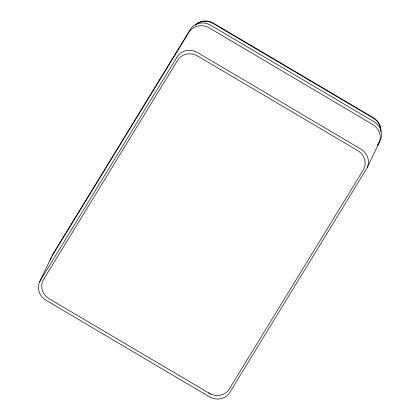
<?xml version="1.0" encoding="UTF-8"?>
<svg xmlns="http://www.w3.org/2000/svg" width="420" height="420" viewBox="0 0 420 420"><rect width="100%" height="100%" fill="white"/><g stroke="black" fill="none" stroke-linecap="round" stroke-linejoin="round"><path stroke-width="0.63" d="M39.643 281.841L51.445 257.219M208.924 392.716L208.756 393.057L210.541 394.034A14.963 13.802 25.6 0 0 229.441 388.757L363.058 170.289A14.963 13.802 25.6 0 0 357.221 150.313L198.135 56.291A14.963 13.802 25.6 0 0 177.45 60.59L43.832 279.064A14.963 13.802 25.6 0 0 49.665 299.035L210.541 394.034M367.248 167.507L379.045 142.879M377.717 144.606L379.423 141.813A15.267 14.086 25.6 0 0 373.469 121.433L211.134 25.489A15.267 14.086 25.6 0 0 190.029 29.878L53.687 252.809A15.267 14.086 25.6 0 0 52.08 256.274M377.428 145.666L378.116 144.553A15.267 14.086 25.6 0 0 372.162 124.173L209.822 28.224A15.267 14.086 25.6 0 0 188.722 32.618L52.374 255.544A15.267 14.086 25.6 0 0 50.463 260.253M380.714 130.037A14.963 13.802 25.6 0 0 372.792 117.82L213.701 23.798A14.963 13.802 25.6 0 0 195.332 25.137M380.84 131.591A14.963 13.802 25.6 0 0 372.955 117.479L213.864 23.452A14.963 13.802 25.6 0 0 195.494 24.796M176.92 57.241L40.577 280.171A15.267 14.086 25.6 0 0 46.531 300.552L208.866 396.496A15.267 14.086 25.6 0 0 229.971 392.107L366.314 169.176A15.267 14.086 25.6 0 0 360.36 148.796L198.025 52.852A15.267 14.086 25.6 0 0 176.92 57.241"/></g></svg>
